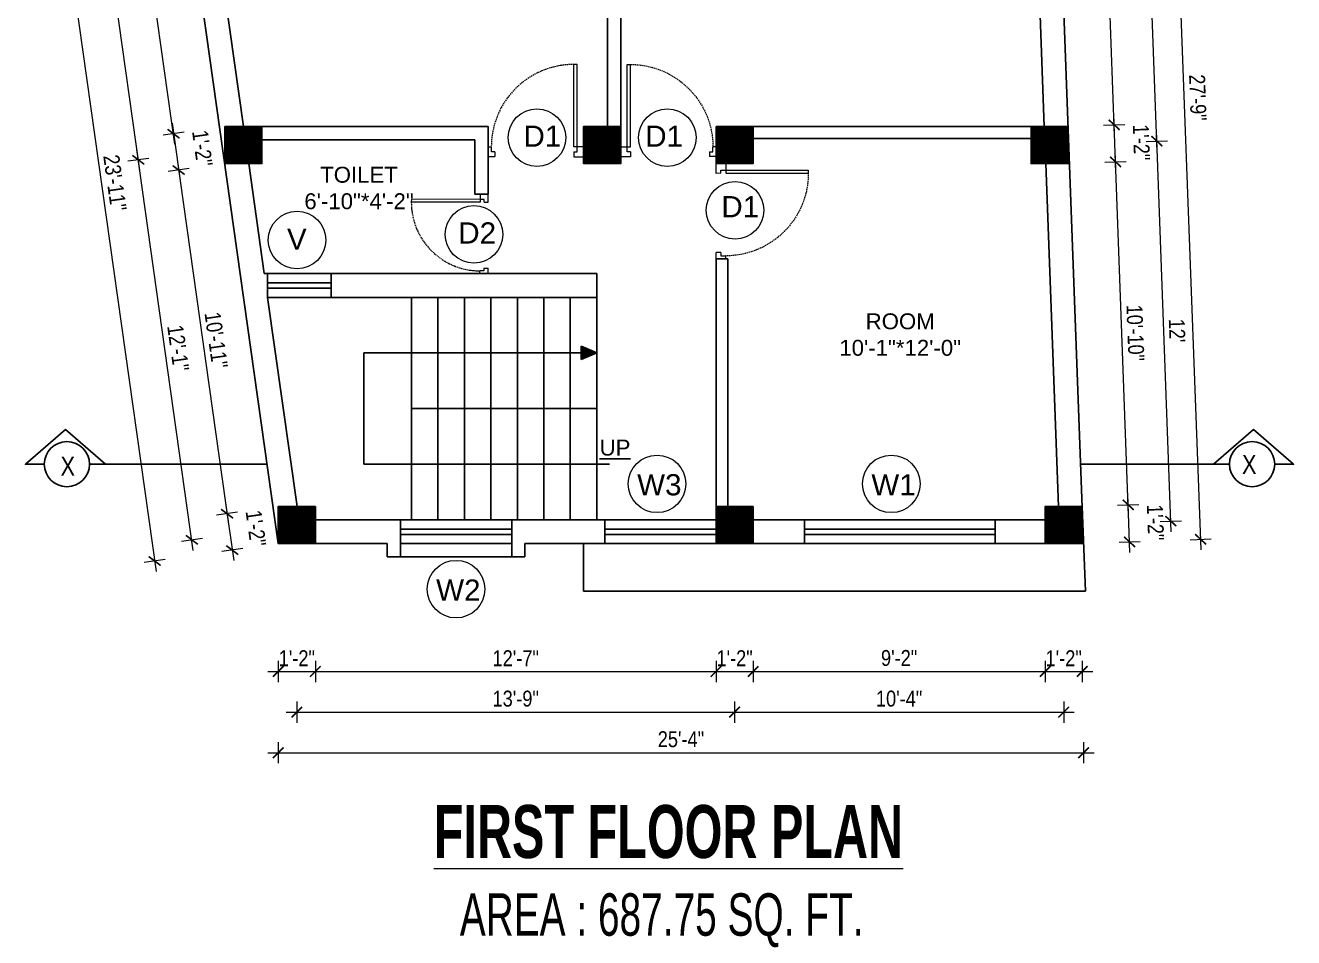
# Model space of a CAD drawing. Header units: inches. Extents: x -5142662 to -4941318, y -3361958 to -3160563.
# Drawn here: x -5006181.3 to -5005702.6, y -3262111.1 to -3261766.6 of the extents above; entities that cross this region are included whole.
import ezdxf

# ---------------------------------------------------------------- set-up
doc = ezdxf.new("R2010")
doc.units = ezdxf.units.IN
doc.header["$LTSCALE"] = 2
doc.header["$MEASUREMENT"] = 0
doc.header["$PDMODE"] = 34
doc.linetypes.add('HIDDEN', pattern=[0.375, 0.25, -0.125])
doc.layers.get('0').update_dxf_attribs({"linetype": 'CONTINUOUS'})
doc.layers.get('DEFPOINTS').update_dxf_attribs({"color": 141, "linetype": 'CONTINUOUS'})
doc.layers.add('A-Hatch', color=7, linetype='CONTINUOUS')
for name, color, linetype, lineweight in [('Annotate-Lite.w', 177, 'CONTINUOUS', 9), ('DIM 1-100', 4, 'CONTINUOUS', 13), ('Door-Window.w', 4, 'CONTINUOUS', 15), ('TEXT', 181, 'CONTINUOUS', 25), ('Text-100.w', 254, 'CONTINUOUS', 9)]:
    doc.layers.add(name, color=color, linetype=linetype, lineweight=lineweight)
doc.styles.add('ARAIL', font='ARIALN.TTF')
doc.styles.add('Arial', font='arial.ttf', dxfattribs={"width": 0.8, "height": 12})
doc.styles.add('arial.', font='arial.ttf')
doc.styles.add('gaurav', font='arial.ttf')
doc.styles.get("Standard").update_dxf_attribs({"font": 'ARIALN.TTF'})
doc.dimstyles.new('1 by 96', dxfattribs={"dimtxt": 6, "dimasz": 4, "dimexe": 4, "dimexo": 4, "dimgap": 2, "dimtad": 1, "dimdec": 0, "dimzin": 0, "dimdsep": 46, "dimlunit": 4, "dimtxsty": 'Standard', "dimblk": 'ARCHTICK', "dimcen": 0, "dimdle": 4, "dimadec": 0, "dimazin": 0, "dimtfac": 1, "dimtdec": 0, "dimtix": 1, "dimtofl": 0, "dimtmove": 1, "dimatfit": 3, "dimldrblk": 'ARCHTICK', "dimfxl": 4, "dimfxlon": 1, "dimtolj": 1, "dimtzin": 0, "dimlwd": -1, "dimlwe": -1, "dimarcsym": 0})

# ---------------------------------------------------------------- blocks, each defined once
blk = doc.blocks.new('3-0')
at = {"ltscale": 3}
for p, q in [((11063.05, 10097.68), (11065.97, 10099.9)), ((11065.25, 10097.81), (11066.71, 10098.92)), ((11065.97, 10099.9), (11066.71, 10098.92)), ((11063.05, 10097.68), (11064.53, 10095.73)), ((11065.99, 10096.84), (11064.53, 10095.73)), ((11065.99, 10096.84), (11065.25, 10097.81)), ((11085.5, 10074.13), (11110.32, 10092.96)), ((11086.24, 10073.15), (11111.05, 10091.97)), ((11111.05, 10091.97), (11110.32, 10092.96)), ((11084.04, 10073.02), (11082.57, 10071.91)), ((11082.57, 10071.91), (11084.79, 10068.98)), ((11084.04, 10073.02), (11084.78, 10072.04)), ((11084.78, 10072.04), (11086.24, 10073.15)), ((11084.79, 10068.98), (11087.72, 10071.2)), ((11086.24, 10073.15), (11085.5, 10074.13)), ((11087.72, 10071.2), (11086.24, 10073.15))]:
    blk.add_line(p, q, dxfattribs=at)
at = {"layer": 'Door-Window.w', "color": 9, "linetype": 'HIDDEN', "lineweight": 18}
blk.add_arc((11085.5, 10074.13), 31.16, 37.1906, 127.1465, dxfattribs=at)
blk = doc.blocks.new('_ArchTick')
at = {"color": 0, "linetype": 'ByBlock', "const_width": 0.15}
blk.add_lwpolyline([(-0.5, -0.5), (0.5, 0.5)], dxfattribs=at)
blk = doc.blocks.new('*D1137')
at = {"layer": 'DEFPOINTS', "color": 0, "ltscale": 0.5, "transparency": 16777216}
for p in [(-5006085.83, -3261962.28), (-5006071.83, -3261962.28), (-5006071.83, -3262010.57)]:
    blk.add_point(p, dxfattribs=at)
at = {"layer": 'DIM 1-100', "color": 0, "ltscale": 0.5, "transparency": 16777216}
for p, q in [((-5006085.83, -3262006.57), (-5006085.83, -3262014.57)), ((-5006071.83, -3262006.57), (-5006071.83, -3262014.57)), ((-5006089.83, -3262010.57), (-5006067.83, -3262010.57))]:
    blk.add_line(p, q, dxfattribs=at)
at = {"layer": 'DIM 1-100', "color": 0, "ltscale": 0.5, "transparency": 16777216, "xscale": 4, "yscale": 4, "zscale": 4, "rotation": 180}
blk.add_blockref('_ArchTick', (-5006085.83, -3262010.57), dxfattribs=at)
at = {"layer": 'DIM 1-100', "color": 0, "ltscale": 0.5, "transparency": 16777216, "xscale": 4, "yscale": 4, "zscale": 4}
blk.add_blockref('_ArchTick', (-5006071.83, -3262010.57), dxfattribs=at)
at = {"layer": 'DIM 1-100', "color": 0, "ltscale": 0.5, "transparency": 16777216, "insert": (-5006078.83, -3262005.56), "char_height": 6, "attachment_point": 5}
blk.add_mtext('\\A1;1\'-2"', dxfattribs=at)
blk = doc.blocks.new('*D1138')
at = {"layer": 'DEFPOINTS', "color": 0, "ltscale": 0.5, "transparency": 16777216}
for p in [(-5006071.83, -3261962.28), (-5005920.59, -3261962.28), (-5005920.59, -3262010.57)]:
    blk.add_point(p, dxfattribs=at)
at = {"layer": 'DIM 1-100', "color": 0, "ltscale": 0.5, "transparency": 16777216}
for p, q in [((-5006071.83, -3262006.57), (-5006071.83, -3262014.57)), ((-5005920.59, -3262006.57), (-5005920.59, -3262014.57)), ((-5006075.83, -3262010.57), (-5005916.59, -3262010.57))]:
    blk.add_line(p, q, dxfattribs=at)
at = {"layer": 'DIM 1-100', "color": 0, "ltscale": 0.5, "transparency": 16777216, "xscale": 4, "yscale": 4, "zscale": 4, "rotation": 180}
blk.add_blockref('_ArchTick', (-5006071.83, -3262010.57), dxfattribs=at)
at = {"layer": 'DIM 1-100', "color": 0, "ltscale": 0.5, "transparency": 16777216, "xscale": 4, "yscale": 4, "zscale": 4}
blk.add_blockref('_ArchTick', (-5005920.59, -3262010.57), dxfattribs=at)
at = {"layer": 'DIM 1-100', "color": 0, "ltscale": 0.5, "transparency": 16777216, "insert": (-5005996.21, -3262005.56), "char_height": 6, "attachment_point": 5}
blk.add_mtext('\\A1;12\'-7"', dxfattribs=at)
blk = doc.blocks.new('*D1139')
at = {"layer": 'DEFPOINTS', "color": 0, "ltscale": 0.5, "transparency": 16777216}
for p in [(-5005920.59, -3261962.28), (-5005906.59, -3261962.28), (-5005906.59, -3262010.57)]:
    blk.add_point(p, dxfattribs=at)
at = {"layer": 'DIM 1-100', "color": 0, "ltscale": 0.5, "transparency": 16777216}
for p, q in [((-5005920.59, -3262006.57), (-5005920.59, -3262014.57)), ((-5005906.59, -3262006.57), (-5005906.59, -3262014.57)), ((-5005924.59, -3262010.57), (-5005902.59, -3262010.57))]:
    blk.add_line(p, q, dxfattribs=at)
at = {"layer": 'DIM 1-100', "color": 0, "ltscale": 0.5, "transparency": 16777216, "xscale": 4, "yscale": 4, "zscale": 4, "rotation": 180}
blk.add_blockref('_ArchTick', (-5005920.59, -3262010.57), dxfattribs=at)
at = {"layer": 'DIM 1-100', "color": 0, "ltscale": 0.5, "transparency": 16777216, "xscale": 4, "yscale": 4, "zscale": 4}
blk.add_blockref('_ArchTick', (-5005906.59, -3262010.57), dxfattribs=at)
at = {"layer": 'DIM 1-100', "color": 0, "ltscale": 0.5, "transparency": 16777216, "insert": (-5005913.59, -3262005.56), "char_height": 6, "attachment_point": 5}
blk.add_mtext('\\A1;1\'-2"', dxfattribs=at)
blk = doc.blocks.new('*D1140')
at = {"layer": 'DEFPOINTS', "color": 0, "ltscale": 0.5, "transparency": 16777216}
for p in [(-5005906.59, -3261962.28), (-5005796.36, -3261962.28), (-5005796.36, -3262010.57)]:
    blk.add_point(p, dxfattribs=at)
at = {"layer": 'DIM 1-100', "color": 0, "ltscale": 0.5, "transparency": 16777216}
for p, q in [((-5005906.59, -3262006.57), (-5005906.59, -3262014.57)), ((-5005796.36, -3262006.57), (-5005796.36, -3262014.57)), ((-5005910.59, -3262010.57), (-5005792.36, -3262010.57))]:
    blk.add_line(p, q, dxfattribs=at)
at = {"layer": 'DIM 1-100', "color": 0, "ltscale": 0.5, "transparency": 16777216, "xscale": 4, "yscale": 4, "zscale": 4, "rotation": 180}
blk.add_blockref('_ArchTick', (-5005906.59, -3262010.57), dxfattribs=at)
at = {"layer": 'DIM 1-100', "color": 0, "ltscale": 0.5, "transparency": 16777216, "xscale": 4, "yscale": 4, "zscale": 4}
blk.add_blockref('_ArchTick', (-5005796.36, -3262010.57), dxfattribs=at)
at = {"layer": 'DIM 1-100', "color": 0, "ltscale": 0.5, "transparency": 16777216, "insert": (-5005851.48, -3262005.51), "char_height": 6, "attachment_point": 5}
blk.add_mtext('\\A1;9\'-2"', dxfattribs=at)
blk = doc.blocks.new('*D1141')
at = {"layer": 'DEFPOINTS', "color": 0, "ltscale": 0.5, "transparency": 16777216}
for p in [(-5005796.36, -3261962.28), (-5005782.36, -3261962.28), (-5005782.36, -3262010.57)]:
    blk.add_point(p, dxfattribs=at)
at = {"layer": 'DIM 1-100', "color": 0, "ltscale": 0.5, "transparency": 16777216}
for p, q in [((-5005796.36, -3262006.57), (-5005796.36, -3262014.57)), ((-5005782.36, -3262006.57), (-5005782.36, -3262014.57)), ((-5005800.36, -3262010.57), (-5005778.36, -3262010.57))]:
    blk.add_line(p, q, dxfattribs=at)
at = {"layer": 'DIM 1-100', "color": 0, "ltscale": 0.5, "transparency": 16777216, "xscale": 4, "yscale": 4, "zscale": 4, "rotation": 180}
blk.add_blockref('_ArchTick', (-5005796.36, -3262010.57), dxfattribs=at)
at = {"layer": 'DIM 1-100', "color": 0, "ltscale": 0.5, "transparency": 16777216, "xscale": 4, "yscale": 4, "zscale": 4}
blk.add_blockref('_ArchTick', (-5005782.36, -3262010.57), dxfattribs=at)
at = {"layer": 'DIM 1-100', "color": 0, "ltscale": 0.5, "transparency": 16777216, "insert": (-5005789.36, -3262005.56), "char_height": 6, "attachment_point": 5}
blk.add_mtext('\\A1;1\'-2"', dxfattribs=at)
blk = doc.blocks.new('*D1142')
at = {"layer": 'DEFPOINTS', "color": 0, "ltscale": 0.5, "transparency": 16777216}
for p in [(-5006141.3, -3261694.49), (-5006123.9, -3261692.04), (-5006106.04, -3261804.78)]:
    blk.add_point(p, dxfattribs=at)
at = {"layer": 'DIM 1-100', "color": 0, "ltscale": 0.5, "transparency": 16777216}
for p, q in [((-5006124.82, -3261811.46), (-5006141.85, -3261690.53)), ((-5006137.34, -3261693.93), (-5006145.26, -3261695.05)), ((-5006121.41, -3261806.94), (-5006129.34, -3261808.06))]:
    blk.add_line(p, q, dxfattribs=at)
at = {"layer": 'DIM 1-100', "color": 0, "ltscale": 0.5, "transparency": 16777216, "xscale": 4, "yscale": 4, "zscale": 4}
for p, rotation in [((-5006141.3, -3261694.49), 98.01894551890386), ((-5006125.37, -3261807.5), 278.0189455189039)]:
    blk.add_blockref('_ArchTick', p, dxfattribs=dict(at, rotation=rotation))
at = {"layer": 'DIM 1-100', "color": 0, "ltscale": 0.5, "transparency": 16777216, "insert": (-5006128.32, -3261750.29), "char_height": 6, "attachment_point": 5, "rotation": 278.0189}
blk.add_mtext('\\A1;9\'-6"', dxfattribs=at)
blk = doc.blocks.new('*D1144')
at = {"layer": 'DEFPOINTS', "color": 0, "ltscale": 0.5, "transparency": 16777216}
for p in [(-5006106.04, -3261804.78), (-5006106.04, -3261818.78), (-5006123.44, -3261821.23)]:
    blk.add_point(p, dxfattribs=at)
at = {"layer": 'DIM 1-100', "color": 0, "ltscale": 0.5, "transparency": 16777216}
for p, q in [((-5006125.93, -3261803.54), (-5006122.88, -3261825.19)), ((-5006121.41, -3261806.94), (-5006129.34, -3261808.06)), ((-5006119.48, -3261820.67), (-5006127.4, -3261821.79))]:
    blk.add_line(p, q, dxfattribs=at)
at = {"layer": 'DIM 1-100', "color": 0, "ltscale": 0.5, "transparency": 16777216, "xscale": 4, "yscale": 4, "zscale": 4}
for p, rotation in [((-5006125.37, -3261807.5), 98.01894551890386), ((-5006123.44, -3261821.23), 278.0189455189039)]:
    blk.add_blockref('_ArchTick', p, dxfattribs=dict(at, rotation=rotation))
at = {"layer": 'DIM 1-100', "color": 0, "ltscale": 0.5, "transparency": 16777216, "insert": (-5006114.48, -3261812.97), "char_height": 6, "attachment_point": 5, "rotation": 278.0189}
blk.add_mtext('\\A1;1\'-2"', dxfattribs=at)
blk = doc.blocks.new('*D1145')
at = {"layer": 'DEFPOINTS', "color": 0, "ltscale": 0.5, "transparency": 16777216}
for p in [(-5006106.04, -3261818.78), (-5006085.83, -3261948.28), (-5006105.16, -3261951)]:
    blk.add_point(p, dxfattribs=at)
at = {"layer": 'DIM 1-100', "color": 0, "ltscale": 0.5, "transparency": 16777216}
for p, q in [((-5006119.48, -3261820.67), (-5006127.4, -3261821.79)), ((-5006124, -3261817.27), (-5006104.6, -3261954.96)), ((-5006101.2, -3261950.44), (-5006109.12, -3261951.56))]:
    blk.add_line(p, q, dxfattribs=at)
at = {"layer": 'DIM 1-100', "color": 0, "ltscale": 0.5, "transparency": 16777216, "xscale": 4, "yscale": 4, "zscale": 4}
for p, rotation in [((-5006123.44, -3261821.23), 98.01894551890386), ((-5006105.16, -3261951), 278.0189455189039)]:
    blk.add_blockref('_ArchTick', p, dxfattribs=dict(at, rotation=rotation))
at = {"layer": 'DIM 1-100', "color": 0, "ltscale": 0.5, "transparency": 16777216, "insert": (-5006109.29, -3261885.41), "char_height": 6, "attachment_point": 5, "rotation": 278.0189}
blk.add_mtext('\\A1;10\'-11"', dxfattribs=at)
blk = doc.blocks.new('*D1146')
at = {"layer": 'DEFPOINTS', "color": 0, "ltscale": 0.5, "transparency": 16777216}
for p in [(-5006085.83, -3261948.28), (-5006085.83, -3261962.28), (-5006103.22, -3261964.73)]:
    blk.add_point(p, dxfattribs=at)
at = {"layer": 'DIM 1-100', "color": 0, "ltscale": 0.5, "transparency": 16777216}
for p, q in [((-5006105.72, -3261947.04), (-5006102.67, -3261968.69)), ((-5006101.2, -3261950.44), (-5006109.12, -3261951.56)), ((-5006099.26, -3261964.17), (-5006107.19, -3261965.29))]:
    blk.add_line(p, q, dxfattribs=at)
at = {"layer": 'DIM 1-100', "color": 0, "ltscale": 0.5, "transparency": 16777216, "xscale": 4, "yscale": 4, "zscale": 4}
for p, rotation in [((-5006105.16, -3261951), 98.01894551890386), ((-5006103.22, -3261964.73), 278.0189455189039)]:
    blk.add_blockref('_ArchTick', p, dxfattribs=dict(at, rotation=rotation))
at = {"layer": 'DIM 1-100', "color": 0, "ltscale": 0.5, "transparency": 16777216, "insert": (-5006094.27, -3261956.47), "char_height": 6, "attachment_point": 5, "rotation": 278.0189}
blk.add_mtext('\\A1;1\'-2"', dxfattribs=at)
blk = doc.blocks.new('*D1147')
at = {"layer": 'DEFPOINTS', "color": 0, "ltscale": 0.5, "transparency": 16777216}
for p in [(-5006099.04, -3261811.78), (-5006138.67, -3261817.36), (-5006078.83, -3261955.28)]:
    blk.add_point(p, dxfattribs=at)
at = {"layer": 'DIM 1-100', "color": 0, "ltscale": 0.5, "transparency": 16777216}
for p, q in [((-5006117.9, -3261964.82), (-5006139.23, -3261813.4)), ((-5006134.71, -3261816.8), (-5006142.63, -3261817.92)), ((-5006114.49, -3261960.3), (-5006122.42, -3261961.42))]:
    blk.add_line(p, q, dxfattribs=at)
at = {"layer": 'DIM 1-100', "color": 0, "ltscale": 0.5, "transparency": 16777216, "xscale": 4, "yscale": 4, "zscale": 4}
for p, rotation in [((-5006138.67, -3261817.36), 98.01894551876403), ((-5006118.45, -3261960.86), 278.018945518764)]:
    blk.add_blockref('_ArchTick', p, dxfattribs=dict(at, rotation=rotation))
at = {"layer": 'DIM 1-100', "color": 0, "ltscale": 0.5, "transparency": 16777216, "insert": (-5006123.6, -3261888.41), "char_height": 6, "attachment_point": 5, "rotation": 278.0189}
blk.add_mtext('\\A1;12\'-1"', dxfattribs=at)
blk = doc.blocks.new('*D1148')
at = {"layer": 'DEFPOINTS', "color": 0, "ltscale": 0.5, "transparency": 16777216}
for p in [(-5006116.9, -3261685.04), (-5006156.53, -3261690.62), (-5006099.04, -3261811.78)]:
    blk.add_point(p, dxfattribs=at)
at = {"layer": 'DIM 1-100', "color": 0, "ltscale": 0.5, "transparency": 16777216}
for p, q in [((-5006138.11, -3261821.32), (-5006157.08, -3261686.66)), ((-5006152.56, -3261690.06), (-5006160.49, -3261691.18)), ((-5006134.71, -3261816.8), (-5006142.63, -3261817.92))]:
    blk.add_line(p, q, dxfattribs=at)
at = {"layer": 'DIM 1-100', "color": 0, "ltscale": 0.5, "transparency": 16777216, "xscale": 4, "yscale": 4, "zscale": 4}
for p, rotation in [((-5006156.53, -3261690.62), 98.01894551877217), ((-5006138.67, -3261817.36), 278.0189455187722)]:
    blk.add_blockref('_ArchTick', p, dxfattribs=dict(at, rotation=rotation))
at = {"layer": 'DIM 1-100', "color": 0, "ltscale": 0.5, "transparency": 16777216, "insert": (-5006142.58, -3261753.28), "char_height": 6, "attachment_point": 5, "rotation": 278.0189}
blk.add_mtext('\\A1;10\'-8"', dxfattribs=at)
blk = doc.blocks.new('*D1149')
at = {"layer": 'DEFPOINTS', "color": 0, "ltscale": 0.5, "transparency": 16777216}
for p in [(-5006125.87, -3261678.04), (-5006085.83, -3261962.28), (-5006132.5, -3261968.85)]:
    blk.add_point(p, dxfattribs=at)
at = {"layer": 'DIM 1-100', "color": 0, "ltscale": 0.5, "transparency": 16777216}
for p, q in [((-5006173.1, -3261680.65), (-5006131.94, -3261972.82)), ((-5006168.58, -3261684.05), (-5006176.5, -3261685.17)), ((-5006128.54, -3261968.3), (-5006136.46, -3261969.41))]:
    blk.add_line(p, q, dxfattribs=at)
at = {"layer": 'DIM 1-100', "color": 0, "ltscale": 0.5, "transparency": 16777216, "xscale": 4, "yscale": 4, "zscale": 4}
for p, rotation in [((-5006172.54, -3261684.61), 98.01894551889016), ((-5006132.5, -3261968.85), 278.0189455188902)]:
    blk.add_blockref('_ArchTick', p, dxfattribs=dict(at, rotation=rotation))
at = {"layer": 'DIM 1-100', "color": 0, "ltscale": 0.5, "transparency": 16777216, "insert": (-5006147.51, -3261826.03), "char_height": 6, "attachment_point": 5, "rotation": 278.0189}
blk.add_mtext('\\A1;23\'-11"', dxfattribs=at)
blk = doc.blocks.new('*D1150')
at = {"layer": 'DEFPOINTS', "color": 0, "ltscale": 0.5, "transparency": 16777216}
for p in [(-5006078.83, -3261955.28), (-5005913.59, -3261955.28), (-5005913.59, -3262025.91)]:
    blk.add_point(p, dxfattribs=at)
at = {"layer": 'DIM 1-100', "color": 0, "ltscale": 0.5, "transparency": 16777216}
for p, q in [((-5006078.83, -3262021.91), (-5006078.83, -3262029.91)), ((-5005913.59, -3262021.91), (-5005913.59, -3262029.91)), ((-5006082.83, -3262025.91), (-5005909.59, -3262025.91))]:
    blk.add_line(p, q, dxfattribs=at)
at = {"layer": 'DIM 1-100', "color": 0, "ltscale": 0.5, "transparency": 16777216, "xscale": 4, "yscale": 4, "zscale": 4, "rotation": 180}
blk.add_blockref('_ArchTick', (-5006078.83, -3262025.91), dxfattribs=at)
at = {"layer": 'DIM 1-100', "color": 0, "ltscale": 0.5, "transparency": 16777216, "xscale": 4, "yscale": 4, "zscale": 4}
blk.add_blockref('_ArchTick', (-5005913.59, -3262025.91), dxfattribs=at)
at = {"layer": 'DIM 1-100', "color": 0, "ltscale": 0.5, "transparency": 16777216, "insert": (-5005996.21, -3262020.85), "char_height": 6, "attachment_point": 5}
blk.add_mtext('\\A1;13\'-9"', dxfattribs=at)
blk = doc.blocks.new('*D1151')
at = {"layer": 'DEFPOINTS', "color": 0, "ltscale": 0.5, "transparency": 16777216}
for p in [(-5005913.59, -3261955.28), (-5005789.36, -3261955.3), (-5005789.36, -3262025.91)]:
    blk.add_point(p, dxfattribs=at)
at = {"layer": 'DIM 1-100', "color": 0, "ltscale": 0.5, "transparency": 16777216}
for p, q in [((-5005913.59, -3262021.91), (-5005913.59, -3262029.91)), ((-5005789.36, -3262021.91), (-5005789.36, -3262029.91)), ((-5005917.59, -3262025.91), (-5005785.36, -3262025.91))]:
    blk.add_line(p, q, dxfattribs=at)
at = {"layer": 'DIM 1-100', "color": 0, "ltscale": 0.5, "transparency": 16777216, "xscale": 4, "yscale": 4, "zscale": 4, "rotation": 180}
blk.add_blockref('_ArchTick', (-5005913.59, -3262025.91), dxfattribs=at)
at = {"layer": 'DIM 1-100', "color": 0, "ltscale": 0.5, "transparency": 16777216, "xscale": 4, "yscale": 4, "zscale": 4}
blk.add_blockref('_ArchTick', (-5005789.36, -3262025.91), dxfattribs=at)
at = {"layer": 'DIM 1-100', "color": 0, "ltscale": 0.5, "transparency": 16777216, "insert": (-5005851.48, -3262020.85), "char_height": 6, "attachment_point": 5}
blk.add_mtext('\\A1;10\'-4"', dxfattribs=at)
blk = doc.blocks.new('*D1152')
at = {"layer": 'DEFPOINTS', "color": 0, "ltscale": 0.5, "transparency": 16777216}
for p in [(-5006085.83, -3261962.28), (-5005781.85, -3261962.28), (-5005781.85, -3262041.25)]:
    blk.add_point(p, dxfattribs=at)
at = {"layer": 'DIM 1-100', "color": 0, "ltscale": 0.5, "transparency": 16777216}
for p, q in [((-5006089.83, -3262041.25), (-5005777.85, -3262041.25)), ((-5006085.83, -3262037.25), (-5006085.83, -3262045.25)), ((-5005781.85, -3262037.25), (-5005781.85, -3262045.25))]:
    blk.add_line(p, q, dxfattribs=at)
at = {"layer": 'DIM 1-100', "color": 0, "ltscale": 0.5, "transparency": 16777216, "xscale": 4, "yscale": 4, "zscale": 4, "rotation": 180}
blk.add_blockref('_ArchTick', (-5006085.83, -3262041.25), dxfattribs=at)
at = {"layer": 'DIM 1-100', "color": 0, "ltscale": 0.5, "transparency": 16777216, "xscale": 4, "yscale": 4, "zscale": 4}
blk.add_blockref('_ArchTick', (-5005781.85, -3262041.25), dxfattribs=at)
at = {"layer": 'DIM 1-100', "color": 0, "ltscale": 0.5, "transparency": 16777216, "insert": (-5005933.84, -3262036.18), "char_height": 6, "attachment_point": 5}
blk.add_mtext('\\A1;25\'-4"', dxfattribs=at)
blk = doc.blocks.new('*D1153')
at = {"layer": 'DEFPOINTS', "color": 0, "ltscale": 0.5, "transparency": 16777216}
for p in [(-5005782.36, -3261948.28), (-5005764.99, -3261947.64), (-5005781.85, -3261962.28)]:
    blk.add_point(p, dxfattribs=at)
at = {"layer": 'DIM 1-100', "color": 0, "ltscale": 0.5, "transparency": 16777216}
for p, q in [((-5005764.33, -3261965.64), (-5005765.14, -3261943.64)), ((-5005768.99, -3261947.79), (-5005761, -3261947.49)), ((-5005768.47, -3261961.79), (-5005760.48, -3261961.49))]:
    blk.add_line(p, q, dxfattribs=at)
at = {"layer": 'DIM 1-100', "color": 0, "ltscale": 0.5, "transparency": 16777216, "xscale": 4, "yscale": 4, "zscale": 4}
for p, rotation in [((-5005764.99, -3261947.64), 92.11435361987118), ((-5005764.48, -3261961.64), 272.1143536198712)]:
    blk.add_blockref('_ArchTick', p, dxfattribs=dict(at, rotation=rotation))
at = {"layer": 'DIM 1-100', "color": 0, "ltscale": 0.5, "transparency": 16777216, "insert": (-5005754.72, -3261954.27), "char_height": 6, "attachment_point": 5, "rotation": 272.1144}
blk.add_mtext('\\A1;1\'-2"', dxfattribs=at)
blk = doc.blocks.new('*D1154')
at = {"layer": 'DEFPOINTS', "color": 0, "ltscale": 0.5, "transparency": 16777216}
for p in [(-5005787.66, -3261818.78), (-5005769.78, -3261818.12), (-5005782.36, -3261948.28)]:
    blk.add_point(p, dxfattribs=at)
at = {"layer": 'DIM 1-100', "color": 0, "ltscale": 0.5, "transparency": 16777216}
for p, q in [((-5005764.85, -3261951.64), (-5005769.92, -3261814.12)), ((-5005773.77, -3261818.27), (-5005765.78, -3261817.97)), ((-5005768.99, -3261947.79), (-5005761, -3261947.49))]:
    blk.add_line(p, q, dxfattribs=at)
at = {"layer": 'DIM 1-100', "color": 0, "ltscale": 0.5, "transparency": 16777216, "xscale": 4, "yscale": 4, "zscale": 4}
for p, rotation in [((-5005769.78, -3261818.12), 92.11435361988023), ((-5005764.99, -3261947.64), 272.1143536198803)]:
    blk.add_blockref('_ArchTick', p, dxfattribs=dict(at, rotation=rotation))
at = {"layer": 'DIM 1-100', "color": 0, "ltscale": 0.5, "transparency": 16777216, "insert": (-5005762.33, -3261882.69), "char_height": 6, "attachment_point": 5, "rotation": 272.1144}
blk.add_mtext('\\A1;10\'-10"', dxfattribs=at)
blk = doc.blocks.new('*D1155')
at = {"layer": 'DEFPOINTS', "color": 0, "ltscale": 0.5, "transparency": 16777216}
for p in [(-5005787.66, -3261804.78), (-5005770.29, -3261804.14), (-5005787.66, -3261818.78)]:
    blk.add_point(p, dxfattribs=at)
at = {"layer": 'DIM 1-100', "color": 0, "ltscale": 0.5, "transparency": 16777216}
for p, q in [((-5005769.63, -3261822.12), (-5005770.44, -3261800.14)), ((-5005774.29, -3261804.29), (-5005766.3, -3261803.99)), ((-5005773.77, -3261818.27), (-5005765.78, -3261817.97))]:
    blk.add_line(p, q, dxfattribs=at)
at = {"layer": 'DIM 1-100', "color": 0, "ltscale": 0.5, "transparency": 16777216, "xscale": 4, "yscale": 4, "zscale": 4}
for p, rotation in [((-5005770.29, -3261804.14), 92.11435361988023), ((-5005769.78, -3261818.12), 272.1143536198803)]:
    blk.add_blockref('_ArchTick', p, dxfattribs=dict(at, rotation=rotation))
at = {"layer": 'DIM 1-100', "color": 0, "ltscale": 0.5, "transparency": 16777216, "insert": (-5005760.02, -3261810.76), "char_height": 6, "attachment_point": 5, "rotation": 272.1144}
blk.add_mtext('\\A1;1\'-2"', dxfattribs=at)
blk = doc.blocks.new('*D1156')
at = {"layer": 'DEFPOINTS', "color": 0, "ltscale": 0.5, "transparency": 16777216}
for p in [(-5005794.15, -3261645.1), (-5005776.19, -3261644.43), (-5005787.66, -3261804.78)]:
    blk.add_point(p, dxfattribs=at)
at = {"layer": 'DIM 1-100', "color": 0, "ltscale": 0.5, "transparency": 16777216}
for p, q in [((-5005770.14, -3261808.14), (-5005776.34, -3261640.44)), ((-5005780.19, -3261644.58), (-5005772.19, -3261644.29)), ((-5005774.29, -3261804.29), (-5005766.3, -3261803.99))]:
    blk.add_line(p, q, dxfattribs=at)
at = {"layer": 'DIM 1-100', "color": 0, "ltscale": 0.5, "transparency": 16777216, "xscale": 4, "yscale": 4, "zscale": 4}
for p, rotation in [((-5005776.19, -3261644.43), 92.11435361988023), ((-5005770.29, -3261804.14), 272.1143536198803)]:
    blk.add_blockref('_ArchTick', p, dxfattribs=dict(at, rotation=rotation))
at = {"layer": 'DIM 1-100', "color": 0, "ltscale": 0.5, "transparency": 16777216, "insert": (-5005768.18, -3261724.1), "char_height": 6, "attachment_point": 5, "rotation": 272.1144}
blk.add_mtext('\\A1;13\'-4"', dxfattribs=at)
blk = doc.blocks.new('*D1158')
at = {"layer": 'DEFPOINTS', "color": 0, "ltscale": 0.5, "transparency": 16777216}
for p in [(-5005754.19, -3261810.29), (-5005794.66, -3261811.78), (-5005789.36, -3261955.28)]:
    blk.add_point(p, dxfattribs=at)
at = {"layer": 'DIM 1-100', "color": 0, "ltscale": 0.5, "transparency": 16777216}
for p, q in [((-5005748.75, -3261957.78), (-5005754.34, -3261806.29)), ((-5005758.19, -3261810.43), (-5005750.2, -3261810.14)), ((-5005752.89, -3261953.93), (-5005744.9, -3261953.64))]:
    blk.add_line(p, q, dxfattribs=at)
at = {"layer": 'DIM 1-100', "color": 0, "ltscale": 0.5, "transparency": 16777216, "xscale": 4, "yscale": 4, "zscale": 4}
for p, rotation in [((-5005754.19, -3261810.29), 92.11435361966569), ((-5005748.89, -3261953.79), 272.1143536196657)]:
    blk.add_blockref('_ArchTick', p, dxfattribs=dict(at, rotation=rotation))
at = {"layer": 'DIM 1-100', "color": 0, "ltscale": 0.5, "transparency": 16777216, "insert": (-5005746.54, -3261881.85), "char_height": 6, "attachment_point": 5, "rotation": 272.1144}
blk.add_mtext("\\A1;12'", dxfattribs=at)
blk = doc.blocks.new('*D1159')
at = {"layer": 'DEFPOINTS', "color": 0, "ltscale": 0.5, "transparency": 16777216}
for p in [(-5005801.15, -3261638.1), (-5005760.61, -3261636.6), (-5005794.66, -3261811.78)]:
    blk.add_point(p, dxfattribs=at)
at = {"layer": 'DIM 1-100', "color": 0, "ltscale": 0.5, "transparency": 16777216}
for p, q in [((-5005754.05, -3261814.28), (-5005760.75, -3261632.6)), ((-5005764.6, -3261636.75), (-5005756.61, -3261636.45)), ((-5005758.19, -3261810.43), (-5005750.2, -3261810.14))]:
    blk.add_line(p, q, dxfattribs=at)
at = {"layer": 'DIM 1-100', "color": 0, "ltscale": 0.5, "transparency": 16777216, "xscale": 4, "yscale": 4, "zscale": 4}
for p, rotation in [((-5005760.61, -3261636.6), 92.11435361967166), ((-5005754.19, -3261810.29), 272.1143536196717)]:
    blk.add_blockref('_ArchTick', p, dxfattribs=dict(at, rotation=rotation))
at = {"layer": 'DIM 1-100', "color": 0, "ltscale": 0.5, "transparency": 16777216, "insert": (-5005752.34, -3261723.26), "char_height": 6, "attachment_point": 5, "rotation": 272.1144}
blk.add_mtext('\\A1;14\'-6"', dxfattribs=at)
blk = doc.blocks.new('*D1160')
at = {"layer": 'DEFPOINTS', "color": 0, "ltscale": 0.5, "transparency": 16777216}
for p in [(-5005794.15, -3261629.03), (-5005749.97, -3261627.4), (-5005781.85, -3261962.28)]:
    blk.add_point(p, dxfattribs=at)
at = {"layer": 'DIM 1-100', "color": 0, "ltscale": 0.5, "transparency": 16777216}
for p, q in [((-5005737.52, -3261964.65), (-5005750.12, -3261623.4)), ((-5005753.97, -3261627.55), (-5005745.98, -3261627.25)), ((-5005741.67, -3261960.8), (-5005733.67, -3261960.5))]:
    blk.add_line(p, q, dxfattribs=at)
at = {"layer": 'DIM 1-100', "color": 0, "ltscale": 0.5, "transparency": 16777216, "xscale": 4, "yscale": 4, "zscale": 4}
for p, rotation in [((-5005749.97, -3261627.4), 92.11435361988767), ((-5005737.67, -3261960.65), 272.1143536198877)]:
    blk.add_blockref('_ArchTick', p, dxfattribs=dict(at, rotation=rotation))
at = {"layer": 'DIM 1-100', "color": 0, "ltscale": 0.5, "transparency": 16777216, "insert": (-5005738.76, -3261793.84), "char_height": 6, "attachment_point": 5, "rotation": 272.1144}
blk.add_mtext('\\A1;27\'-9"', dxfattribs=at)

msp = doc.modelspace()

# ---------------------------------------------------------------- hatches: boundary and pattern name
at = {"layer": 'A-Hatch', "ltscale": 0.5}
h = msp.add_hatch(dxfattribs=at)
h.set_pattern_fill('ANSI31', color=256)
h.set_pattern_definition([(45, (85326.67067, -3399.30867), (-0.0883883476483, 0.0883883476483), [])])
h.paths.add_polyline_path([(-5006092.04, -3261804.78), (-5006106.04, -3261804.78), (-5006106.04, -3261818.78), (-5006092.04, -3261818.78)])
h = msp.add_hatch(dxfattribs=at)
h.set_pattern_fill('ANSI31', color=256)
h.set_pattern_definition([(45, (85462.12236, -3399.30867), (-0.0883883476483, 0.0883883476483), [])])
h.paths.add_polyline_path([(-5005956.59, -3261804.78), (-5005970.59, -3261804.78), (-5005970.59, -3261818.78), (-5005956.59, -3261818.78)])
h = msp.add_hatch(dxfattribs=at)
h.set_pattern_fill('ANSI31', color=256)
h.set_pattern_definition([(45, (85512.12236, -3399.30867), (-0.0883883476483, 0.0883883476483), [])])
h.paths.add_polyline_path([(-5005906.59, -3261804.78), (-5005920.59, -3261804.78), (-5005920.59, -3261818.78), (-5005906.59, -3261818.78)])
h = msp.add_hatch(dxfattribs=at)
h.set_pattern_fill('ANSI31', color=256)
h.set_pattern_definition([(45, (85631.05194, -3399.30867), (-0.0883883476483, 0.0883883476483), [])])
h.paths.add_polyline_path([(-5005787.66, -3261804.78), (-5005801.66, -3261804.78), (-5005801.66, -3261818.78), (-5005787.66, -3261818.78)])
h = msp.add_hatch(dxfattribs=at)
h.set_pattern_fill('ANSI31', color=256)
h.set_pattern_definition([(45, (85288.94697, -3112.05004), (-0.0883883476483, 0.0883883476483), [])])
h.paths.add_polyline_path([(-5005971.51, -3261887.77), (-5005971.51, -3261892.79), (-5005965.59, -3261890.28)])
h = msp.add_hatch(dxfattribs=at)
h.set_pattern_fill('ANSI31', color=256)
h.set_pattern_definition([(45, (85346.88666, -3542.80867), (-0.0883883476483, 0.0883883476483), [])])
h.paths.add_polyline_path([(-5006071.83, -3261948.28), (-5006085.83, -3261948.28), (-5006085.83, -3261962.28), (-5006071.83, -3261962.28)])
h = msp.add_hatch(dxfattribs=at)
h.set_pattern_fill('ANSI31', color=256)
h.set_pattern_definition([(45, (85512.12236, -3542.80867), (-0.0883883476483, 0.0883883476483), [])])
h.paths.add_polyline_path([(-5005906.59, -3261948.28), (-5005920.59, -3261948.28), (-5005920.59, -3261962.28), (-5005906.59, -3261962.28)])
h = msp.add_hatch(dxfattribs=at)
h.set_pattern_fill('ANSI31', color=256)
h.set_pattern_definition([(45, (85636.35055, -3542.82772), (-0.0883883476483, 0.0883883476483), [])])
h.paths.add_polyline_path([(-5005782.36, -3261948.3), (-5005796.36, -3261948.3), (-5005796.36, -3261962.3), (-5005782.36, -3261962.3)])

# ---------------------------------------------------------------- linework, layer by layer
at = {"ltscale": 0.5}
for p, q in [((-5005796.67, -3261804.78), (-5005802.56, -3261645.1)), ((-5005956.59, -3261809.28), (-5005956.59, -3261662.32)), ((-5005961.59, -3261804.78), (-5005961.59, -3261669.1)), ((-5006114.81, -3261692.04), (-5006098.93, -3261804.78)), ((-5006092.04, -3261804.78), (-5006006.59, -3261804.78)), ((-5006006.59, -3261830.28), (-5006006.59, -3261804.78)), ((-5005920.59, -3261804.78), (-5005796.67, -3261804.78)), ((-5005920.59, -3261809.28), (-5005920.59, -3261804.78)), ((-5006092.04, -3261809.78), (-5006011.59, -3261809.78)), ((-5006011.59, -3261830.28), (-5006011.59, -3261809.78)), ((-5005906.59, -3261809.28), (-5005801.66, -3261809.28)), ((-5006096.95, -3261818.78), (-5006091.11, -3261860.28)), ((-5005791.37, -3261948.3), (-5005796.15, -3261818.78)), ((-5006006.59, -3261830.28), (-5006011.59, -3261830.28)), ((-5005920.59, -3261953.28), (-5005920.59, -3261854.78)), ((-5005920.59, -3261854.78), (-5005916.09, -3261854.78)), ((-5005916.09, -3261948.28), (-5005916.09, -3261854.78)), ((-5006091.11, -3261860.28), (-5005965.59, -3261860.28)), ((-5006089.84, -3261869.28), (-5006089.84, -3261860.28)), ((-5006065.84, -3261863.78), (-5006089.84, -3261863.78)), ((-5006065.84, -3261869.28), (-5006065.84, -3261860.28)), ((-5005965.59, -3261860.28), (-5005965.59, -3261869.28)), ((-5006065.84, -3261865.78), (-5006089.84, -3261865.78)), ((-5006089.84, -3261869.28), (-5006078.71, -3261948.28)), ((-5006089.84, -3261869.28), (-5005965.59, -3261869.28)), ((-5006035.59, -3261911.28), (-5006035.59, -3261869.28)), ((-5006025.59, -3261911.28), (-5006025.59, -3261869.28)), ((-5006015.59, -3261911.28), (-5006015.59, -3261869.28)), ((-5006005.59, -3261911.28), (-5006005.59, -3261869.28)), ((-5005995.59, -3261911.28), (-5005995.59, -3261869.28)), ((-5005985.59, -3261911.28), (-5005985.59, -3261869.28)), ((-5005975.59, -3261911.28), (-5005975.59, -3261869.28)), ((-5005965.59, -3261911.28), (-5005965.59, -3261869.28)), ((-5005965.59, -3261890.28), (-5005971.51, -3261887.77)), ((-5005971.51, -3261887.77), (-5005971.51, -3261892.79)), ((-5006053.52, -3261932.28), (-5006053.52, -3261890.28)), ((-5006053.52, -3261890.28), (-5005971.51, -3261890.28)), ((-5005965.59, -3261890.28), (-5005971.51, -3261892.79)), ((-5006035.59, -3261953.28), (-5006035.59, -3261911.28)), ((-5006035.59, -3261911.28), (-5005965.59, -3261911.28)), ((-5006025.59, -3261953.28), (-5006025.59, -3261911.28)), ((-5006015.59, -3261953.28), (-5006015.59, -3261911.28)), ((-5006005.59, -3261953.28), (-5006005.59, -3261911.28)), ((-5005995.59, -3261953.28), (-5005995.59, -3261911.28)), ((-5005985.59, -3261953.28), (-5005985.59, -3261911.28)), ((-5005975.59, -3261953.28), (-5005975.59, -3261911.28)), ((-5005965.59, -3261953.28), (-5005965.59, -3261911.28)), ((-5005960.75, -3261932.28), (-5006053.52, -3261932.28)), ((-5005782.36, -3261948.28), (-5005781.18, -3261980.28)), ((-5006071.83, -3261953.28), (-5005920.59, -3261953.28)), ((-5006039.71, -3261962.28), (-5006039.71, -3261953.28)), ((-5005997.71, -3261962.28), (-5005997.71, -3261953.28)), ((-5005962.59, -3261953.28), (-5005962.59, -3261962.28)), ((-5005906.59, -3261953.28), (-5005796.36, -3261953.28)), ((-5005887.22, -3261962.28), (-5005887.22, -3261953.28)), ((-5005815.22, -3261962.28), (-5005815.22, -3261953.28)), ((-5005997.71, -3261956.78), (-5006039.71, -3261956.78)), ((-5005997.71, -3261958.78), (-5006039.71, -3261958.78)), ((-5005962.59, -3261956.78), (-5005920.62, -3261956.78)), ((-5005962.59, -3261958.78), (-5005920.59, -3261958.78)), ((-5005887.22, -3261956.78), (-5005815.22, -3261956.78)), ((-5005887.22, -3261958.78), (-5005815.22, -3261958.78)), ((-5006044.71, -3261962.28), (-5006071.83, -3261962.28)), ((-5006044.71, -3261962.28), (-5006044.71, -3261967.28)), ((-5006039.71, -3261967.28), (-5006039.71, -3261962.28)), ((-5005997.71, -3261962.28), (-5005997.71, -3261967.28)), ((-5005992.71, -3261967.28), (-5005992.71, -3261962.28)), ((-5005970.59, -3261980.28), (-5005970.59, -3261962.28)), ((-5006044.71, -3261967.28), (-5006039.71, -3261967.28)), ((-5005997.71, -3261967.28), (-5006039.71, -3261967.28)), ((-5005997.71, -3261967.28), (-5005992.71, -3261967.28)), ((-5005781.18, -3261980.28), (-5005970.59, -3261980.28))]:
    msp.add_line(p, q, dxfattribs=at)
for points in [[(-5005920.59, -3261962.28), (-5005781.85, -3261962.28), (-5005794.15, -3261629.03), (-5005920.59, -3261647.71)], [(-5005956.59, -3261653.03), (-5006125.87, -3261678.04), (-5006085.83, -3261962.28), (-5006071.83, -3261962.28)], [(-5006039.71, -3261962.28), (-5005997.71, -3261962.28)], [(-5005992.71, -3261962.28), (-5005920.64, -3261962.28)]]:
    msp.add_lwpolyline(points, dxfattribs=at)
for points in [[(-5006106.04, -3261804.78), (-5006092.04, -3261804.78), (-5006092.04, -3261818.78), (-5006106.04, -3261818.78)], [(-5005970.59, -3261804.78), (-5005956.59, -3261804.78), (-5005956.59, -3261818.78), (-5005970.59, -3261818.78)], [(-5005920.59, -3261804.78), (-5005906.59, -3261804.78), (-5005906.59, -3261818.78), (-5005920.59, -3261818.78)], [(-5005801.66, -3261804.78), (-5005787.66, -3261804.78), (-5005787.66, -3261818.78), (-5005801.66, -3261818.78)], [(-5006085.83, -3261948.28), (-5006071.83, -3261948.28), (-5006071.83, -3261962.28), (-5006085.83, -3261962.28)], [(-5005920.59, -3261948.28), (-5005906.59, -3261948.28), (-5005906.59, -3261962.28), (-5005920.59, -3261962.28)], [(-5005796.36, -3261948.28), (-5005782.36, -3261948.28), (-5005782.36, -3261962.28), (-5005796.36, -3261962.28)]]:
    msp.add_lwpolyline(points, close=True, dxfattribs=at)
at = {"layer": 'Annotate-Lite.w', "ltscale": 0.005}
for centre in [(-5005988.21, -3261808.98), (-5005938.97, -3261808.98), (-5005913.4, -3261836.4), (-5006011.97, -3261845.52), (-5006078.76, -3261847.64), (-5005942.84, -3261939.71), (-5005854.43, -3261939.71), (-5006018.71, -3261979.48)]:
    msp.add_circle(centre, 10.86, dxfattribs=at)
at = {"layer": 'TEXT'}
for points in [[(-5006174.16, -3261932.28), (-5006181.3, -3261932.28), (-5006166.16, -3261919.19), (-5006151.02, -3261932.28)], [(-5005709.7, -3261932.28), (-5005702.56, -3261932.28), (-5005717.7, -3261919.19), (-5005732.84, -3261932.28)], [(-5006090.05, -3261932.28), (-5006157.09, -3261932.28)], [(-5005782.95, -3261932.28), (-5005726.77, -3261932.28)]]:
    msp.add_lwpolyline(points, dxfattribs=at)
for centre in [(-5006165.63, -3261932.28), (-5005718.23, -3261932.28)]:
    msp.add_circle(centre, 8.53, dxfattribs=at)

# ---------------------------------------------------------------- block references
at = {"layer": 'Door-Window.w', "linetype": 'ByBlock'}
for p, xscale, yscale, zscale, rotation in [((-5004650.03, -3276729.9), 0.999791003999291, 0.9997910037636757, 0.9997910039624013, 52.80940477362314), ((-5007277.15, -3276729.9), -0.9997910039992908, 0.9997910037636757, 0.9997910039624013, 307.1905952263768), ((-5020834.32, -3260498.22), -0.9997910039992909, 0.9997910037636757, 0.9997910039624013, 217.1905952263769), ((-4993577.03, -3260746.37), 0.8331589851548311, 0.8331589852459729, 0.8331589850765497, 142.7330628721138)]:
    msp.add_blockref('3-0', p, dxfattribs=dict(at, xscale=xscale, yscale=yscale, zscale=zscale, rotation=rotation))

# ---------------------------------------------------------------- texts
at = {"layer": 'Annotate-Lite.w', "ltscale": 0.005, "char_height": 8, "style": 'gaurav'}
for s, insert, attachment_point in [('D1', (-5005993.3, -3261804.42), 1), ('D1', (-5005933.05, -3261804.42), 3), ('D1', (-5005918.59, -3261839.04), 7), ('V', (-5006082.55, -3261851.29), 7), ('D2', (-5006017.89, -3261840.97), 1), ('W3', (-5005950.38, -3261936.06), 1), ('W1', (-5005861.97, -3261936.06), 1), ('W2', (-5006026.25, -3261975.83), 1)]:
    msp.add_mtext_dynamic_manual_height_columns(s, width=8, gutter_width=100, heights=[0], dxfattribs=dict(at, insert=insert, attachment_point=attachment_point))
at = {"layer": 'TEXT', "lineweight": -2, "char_height": 6, "attachment_point": 5, "style": 'arial.'}
for s, insert in [('TOILET\\P6\'-10"*4\'-2"', (-5006055.35, -3261828.03)), ('ROOM\\P10\'-1"*12\'-0"', (-5005851.08, -3261883.38))]:
    msp.add_mtext_dynamic_manual_height_columns(s, width=45.7314, gutter_width=30, heights=[0], dxfattribs=dict(at, insert=insert))
at = {"layer": 'TEXT', "lineweight": -2, "insert": (-5005958.72, -3261926.07), "char_height": 6, "width": 26.6739, "attachment_point": 5, "style": 'arial.'}
msp.add_mtext('{\\LUP}', dxfattribs=at)
at = {"layer": 'TEXT', "char_height": 7.2, "style": 'ARAIL'}
for insert, attachment_point in [((-5006162.54, -3261929.44), 3), ((-5005722.07, -3261928.78), 1)]:
    msp.add_mtext_dynamic_manual_height_columns('X', width=125.4648, gutter_width=90, heights=[0], dxfattribs=dict(at, insert=insert, attachment_point=attachment_point))
at = {"layer": 'Text-100.w', "insert": (-5005941.11, -3262061), "char_height": 20, "width": 569.1024, "attachment_point": 2, "style": 'Arial'}
msp.add_mtext('\\A1;{\\fArial Narrow|b1|i0|c0|p34;\\L FIRST FLOOR PLAN\\P\\fArial Narrow|b0|i0|c0|p34;\\H0.8x;\\lAREA : 687.75 SQ. FT.\\H1.02306x; }', dxfattribs=at)

# ---------------------------------------------------------------- dimensions: what is measured, and where the dimension line sits
at = {"layer": 'DIM 1-100', "ltscale": 0.5}
for p1, p2, distance, picture, middle in [((-5005781.85, -3261962.28), (-5005794.15, -3261629.03), -44.21, '*D1160', (-5005738.76, -3261793.84)), ((-5006125.87, -3261678.04), (-5006085.83, -3261962.28), -47.13, '*D1149', (-5006147.51, -3261826.03)), ((-5005789.36, -3261955.28), (-5005794.66, -3261811.78), -40.5, '*D1158', (-5005746.54, -3261881.85)), ((-5006078.83, -3261955.28), (-5006099.04, -3261811.78), 40.02, '*D1147', (-5006123.6, -3261888.41))]:
    dim = msp.add_aligned_dim(p1=p1, p2=p2, distance=distance, dimstyle='1 by 96', dxfattribs=at)
    dim.commit()
    dim.dimension.update_dxf_attribs({"geometry": picture, "text_midpoint": middle})
for base, p1, p2, angle, picture, middle in [((-5005760.61, -3261636.6), (-5005794.66, -3261811.78), (-5005801.15, -3261638.1), 272.1144, '*D1159', (-5005752.34, -3261723.26)), ((-5005776.19, -3261644.43), (-5005787.66, -3261804.78), (-5005794.15, -3261645.1), 272.1144, '*D1156', (-5005768.18, -3261724.1)), ((-5006156.53, -3261690.62), (-5006099.04, -3261811.78), (-5006116.9, -3261685.04), 278.0189, '*D1148', (-5006142.58, -3261753.28)), ((-5006141.3, -3261694.49), (-5006106.04, -3261804.78), (-5006123.9, -3261692.04), 278.0189, '*D1142', (-5006128.32, -3261750.29)), ((-5005769.78, -3261818.12), (-5005782.36, -3261948.28), (-5005787.66, -3261818.78), 272.1144, '*D1154', (-5005762.33, -3261882.69)), ((-5006105.16, -3261951), (-5006106.04, -3261818.78), (-5006085.83, -3261948.28), 278.0189, '*D1145', (-5006109.29, -3261885.41))]:
    dim = msp.add_linear_dim(base=base, p1=p1, p2=p2, angle=angle, dimstyle='1 by 96', dxfattribs=at)
    dim.commit()
    dim.dimension.update_dxf_attribs({"geometry": picture, "text_midpoint": middle})
for base, p1, p2, angle, picture, middle, dimtype in [((-5005770.29, -3261804.14), (-5005787.66, -3261818.78), (-5005787.66, -3261804.78), 272.1144, '*D1155', (-5005765.03, -3261810.94), 160), ((-5006123.44, -3261821.23), (-5006106.04, -3261804.78), (-5006106.04, -3261818.78), 278.0189, '*D1144', (-5006119.44, -3261813.67), 160), ((-5005764.99, -3261947.64), (-5005781.85, -3261962.28), (-5005782.36, -3261948.28), 92.1144, '*D1153', (-5005759.73, -3261954.45), 161), ((-5006103.22, -3261964.73), (-5006085.83, -3261948.28), (-5006085.83, -3261962.28), 278.0189, '*D1146', (-5006099.23, -3261957.17), 160)]:
    dim = msp.add_linear_dim(base=base, p1=p1, p2=p2, angle=angle, dimstyle='1 by 96', dxfattribs=at)
    dim.commit()
    dim.dimension.update_dxf_attribs({"geometry": picture, "text_midpoint": middle, "dimtype": dimtype})
for base, p1, p2, picture, middle in [((-5005913.59, -3262025.91), (-5006078.83, -3261955.28), (-5005913.59, -3261955.28), '*D1150', (-5005996.21, -3262020.85)), ((-5005789.36, -3262025.91), (-5005913.59, -3261955.28), (-5005789.36, -3261955.3), '*D1151', (-5005851.48, -3262020.85)), ((-5005781.85, -3262041.25), (-5006085.83, -3261962.28), (-5005781.85, -3261962.28), '*D1152', (-5005933.84, -3262036.18)), ((-5005920.59, -3262010.57), (-5006071.83, -3261962.28), (-5005920.59, -3261962.28), '*D1138', (-5005996.21, -3262005.56)), ((-5005796.36, -3262010.57), (-5005906.59, -3261962.28), (-5005796.36, -3261962.28), '*D1140', (-5005851.48, -3262005.51))]:
    dim = msp.add_linear_dim(base=base, p1=p1, p2=p2, dimstyle='1 by 96', dxfattribs=at)
    dim.commit()
    dim.dimension.update_dxf_attribs({"geometry": picture, "text_midpoint": middle})
for base, p1, p2, picture, middle in [((-5006071.83, -3262010.57), (-5006085.83, -3261962.28), (-5006071.83, -3261962.28), '*D1137', (-5006078.83, -3262010.57)), ((-5005906.59, -3262010.57), (-5005920.59, -3261962.28), (-5005906.59, -3261962.28), '*D1139', (-5005913.59, -3262010.57)), ((-5005782.36, -3262010.57), (-5005796.36, -3261962.28), (-5005782.36, -3261962.28), '*D1141', (-5005789.36, -3262010.57))]:
    dim = msp.add_linear_dim(base=base, p1=p1, p2=p2, dimstyle='1 by 96', dxfattribs=at)
    dim.commit()
    dim.dimension.update_dxf_attribs({"geometry": picture, "text_midpoint": middle, "dimtype": 160})

doc.saveas('drawing.dxf')
